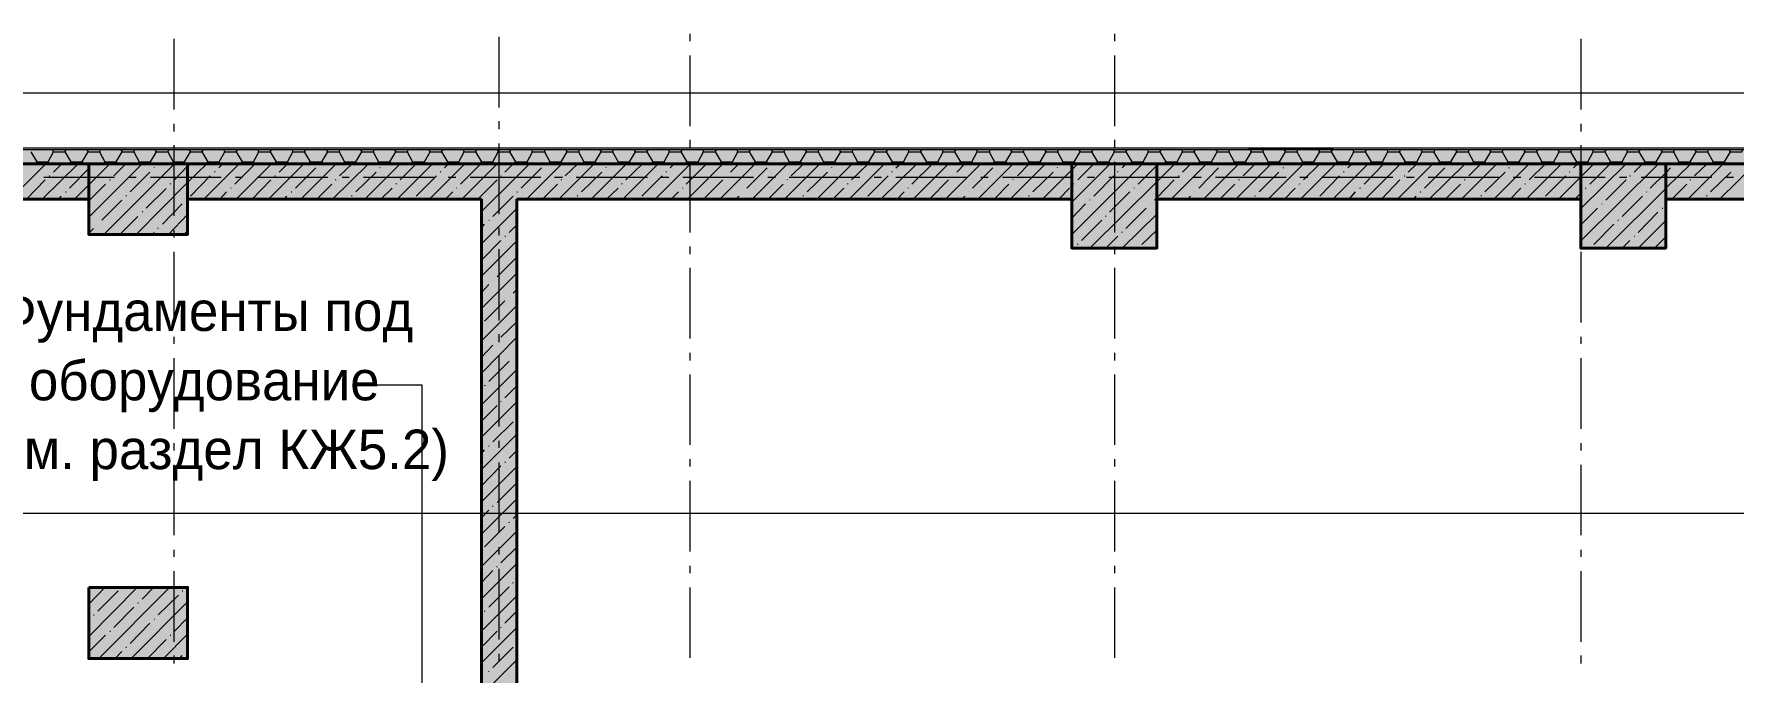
# Model space of a CAD drawing. Header units: millimetres. Extents: x -401725 to 250493, y 305116 to 802890.
# Drawn here: x -375120.402 to -375115.67, y 508986.443 to 508988.22 of the extents above; entities that cross this region are included whole.
import ezdxf

# ---------------------------------------------------------------- set-up
doc = ezdxf.new("R2010")
doc.units = ezdxf.units.MM
doc.layers.add('PDF _Геометрия', color=7, linetype='Continuous', true_color=0x1d1d1d)
doc.layers.add('PDF _Сплошная заливка', color=7, linetype='Continuous', true_color=0xffffff)
doc.layers.add('PDF _Текст', color=7, linetype='Continuous')

msp = doc.modelspace()

# ---------------------------------------------------------------- hatches: boundary and pattern name
at = {"layer": 'PDF _Сплошная заливка', "transparency": 33554559}
h = msp.add_hatch(color=256, dxfattribs=at)
h.paths.add_polyline_path([(-375123.1053, 508987.8606), (-375123.1053, 508987.8988), (-375133.6947, 508987.8988), (-375133.6947, 508987.8606)])
h.paths.add_polyline_path([(-375092.8682, 508987.8606), (-375092.8682, 508987.8988), (-375102.5145, 508987.8988), (-375102.5145, 508987.8606)])
h.paths.add_polyline_path([(-375102.9861, 508987.8606), (-375102.9861, 508987.8988), (-375109.5058, 508987.8988), (-375109.5058, 508987.8606)])
h.paths.add_polyline_path([(-375109.7425, 508987.8606), (-375109.7425, 508987.8988), (-375122.4753, 508987.8988), (-375122.4753, 508987.8606)])

# ---------------------------------------------------------------- linework, layer by layer
at = {"layer": 'PDF _Геометрия', "color": 7, "lineweight": 9}
for points in [[(-375118.5764, 508988.2205), (-375118.5764, 508988.2005)], [(-375117.3947, 508988.2205), (-375117.3947, 508988.2005)], [(-375120.0131, 508988.2071), (-375120.0131, 508988.0105)], [(-375119.1081, 508988.2121), (-375119.1081, 508988.0155)], [(-375116.0964, 508988.2071), (-375116.0964, 508988.0105)], [(-375118.5764, 508988.1605), (-375118.5764, 508987.9638)], [(-375117.3947, 508988.1605), (-375117.3947, 508987.9638)], [(-375112.9847, 508987.9021), (-375112.9847, 508988.0554), (-375133.8905, 508988.0554), (-375133.8905, 508975.6543)], [(-375119.1081, 508987.9771), (-375119.1081, 508987.9555)], [(-375120.0131, 508987.9705), (-375120.0131, 508987.9488)], [(-375116.0964, 508987.9705), (-375116.0964, 508987.9488)], [(-375122.4747, 508987.8988), (-375109.7419, 508987.8988)], [(-375109.7414, 508987.9021), (-375122.4742, 508987.9021), (-375122.4742, 508987.8988), (-375122.4742, 508987.8605), (-375122.4742, 508987.8588)], [(-375120.0131, 508987.9105), (-375120.0131, 508987.7138)], [(-375119.1081, 508987.9155), (-375119.1081, 508987.7188)], [(-375118.5764, 508987.9255), (-375118.5764, 508987.9038)], [(-375117.3947, 508987.9255), (-375117.3947, 508987.9038)], [(-375117.0214, 508987.9021), (-375116.7847, 508987.9021)], [(-375116.0964, 508987.9105), (-375116.0964, 508987.7138)], [(-375122.4747, 508987.8605), (-375109.7419, 508987.8605)], [(-375121.4497, 508987.8588), (-375117.2766, 508987.8588)], [(-375118.5764, 508987.8638), (-375118.5764, 508987.6671)], [(-375117.3947, 508987.8638), (-375117.3947, 508987.6671)], [(-375116.0964, 508987.8588), (-375110.19, 508987.8588)], [(-375120.1781, 508987.8205), (-375120.3747, 508987.8205)], [(-375120.1181, 508987.8205), (-375120.1381, 508987.8205)], [(-375119.8814, 508987.8205), (-375120.0781, 508987.8205)], [(-375119.8214, 508987.8205), (-375119.8414, 508987.8205)], [(-375119.5847, 508987.8205), (-375119.7814, 508987.8205)], [(-375119.5247, 508987.8205), (-375119.5447, 508987.8205)], [(-375119.2881, 508987.8205), (-375119.4847, 508987.8205)], [(-375119.2281, 508987.8205), (-375119.2497, 508987.8205)], [(-375118.9914, 508987.8205), (-375119.1881, 508987.8205)], [(-375118.9314, 508987.8205), (-375118.9531, 508987.8205)], [(-375118.6947, 508987.8205), (-375118.8931, 508987.8205)], [(-375118.6347, 508987.8205), (-375118.6564, 508987.8205)], [(-375118.3997, 508987.8205), (-375118.5964, 508987.8205)], [(-375118.3381, 508987.8205), (-375118.3597, 508987.8205)], [(-375118.1031, 508987.8205), (-375118.2997, 508987.8205)], [(-375118.0431, 508987.8205), (-375118.0631, 508987.8205)], [(-375117.8064, 508987.8205), (-375118.0031, 508987.8205)], [(-375117.7464, 508987.8205), (-375117.7664, 508987.8205)], [(-375117.5097, 508987.8205), (-375117.7064, 508987.8205)], [(-375117.4497, 508987.8205), (-375117.4697, 508987.8205)], [(-375117.2131, 508987.8205), (-375117.4097, 508987.8205)], [(-375117.1531, 508987.8205), (-375117.1747, 508987.8205)], [(-375116.9164, 508987.8205), (-375117.1131, 508987.8205)], [(-375116.8564, 508987.8205), (-375116.8781, 508987.8205)], [(-375116.6197, 508987.8205), (-375116.8181, 508987.8205)], [(-375116.5597, 508987.8205), (-375116.5814, 508987.8205)], [(-375116.3247, 508987.8205), (-375116.5214, 508987.8205)], [(-375116.2631, 508987.8205), (-375116.2847, 508987.8205)], [(-375116.0281, 508987.8205), (-375116.2247, 508987.8205)], [(-375115.9681, 508987.8205), (-375115.9881, 508987.8205)], [(-375115.7314, 508987.8205), (-375115.9281, 508987.8205)], [(-375115.6714, 508987.8205), (-375115.6914, 508987.8205)], [(-375121.2147, 508987.2688), (-375120.8197, 508987.2688), (-375120.8197, 508987.7605), (-375120.2498, 508987.7605)], [(-375119.9747, 508987.7605), (-375119.1564, 508987.7605)], [(-375119.1564, 508984.8271), (-375119.1564, 508984.9254), (-375119.5114, 508984.9254), (-375119.5114, 508985.7921), (-375119.1564, 508985.7921), (-375119.1564, 508987.7603)], [(-375116.7847, 508987.7605), (-375117.0214, 508987.7605)], [(-375119.9747, 508987.6621), (-375120.2497, 508987.6621)], [(-375120.0131, 508987.6738), (-375120.0131, 508987.6538)], [(-375119.1081, 508987.6805), (-375119.1081, 508987.6588)], [(-375116.0964, 508987.6738), (-375116.0964, 508987.6538)], [(-375120.0131, 508987.6138), (-375120.0131, 508987.4171)], [(-375119.1081, 508987.6205), (-375119.1081, 508987.4221)], [(-375118.5764, 508987.6288), (-375118.5764, 508987.6071)], [(-375117.3947, 508987.6288), (-375117.3947, 508987.6071)], [(-375116.0964, 508987.6138), (-375116.0964, 508987.4171)], [(-375118.5764, 508987.5688), (-375118.5764, 508987.3721)], [(-375117.3947, 508987.5688), (-375117.3947, 508987.3721)], [(-375120.0131, 508987.3771), (-375120.0131, 508987.3571)], [(-375119.1081, 508987.3838), (-375119.1081, 508987.3621)], [(-375116.0964, 508987.3771), (-375116.0964, 508987.3571)], [(-375120.0131, 508987.3171), (-375120.0131, 508987.1205)], [(-375119.1081, 508987.3238), (-375119.1081, 508987.1271)], [(-375118.5764, 508987.3321), (-375118.5764, 508987.3105)], [(-375117.3947, 508987.3321), (-375117.3947, 508987.3105)], [(-375116.0964, 508987.3171), (-375116.0964, 508987.1205)], [(-375118.5764, 508987.2721), (-375118.5764, 508987.0755)], [(-375117.3947, 508987.2721), (-375117.3947, 508987.0755)], [(-375119.3214, 508987.2421), (-375119.4581, 508987.2421)], [(-375119.3214, 508985.6555), (-375119.3214, 508987.2421)], [(-375120.0131, 508987.0805), (-375120.0131, 508987.0605)], [(-375119.1081, 508987.0871), (-375119.1081, 508987.0671)], [(-375116.0964, 508987.0805), (-375116.0964, 508987.0605)], [(-375118.5764, 508987.0355), (-375118.5764, 508987.0155)], [(-375117.3947, 508987.0355), (-375117.3947, 508987.0155)], [(-375120.0131, 508987.0205), (-375120.0131, 508986.8238)], [(-375119.1081, 508987.0271), (-375119.1081, 508986.8305)], [(-375116.0964, 508987.0205), (-375116.0964, 508986.8238)], [(-375118.5764, 508986.9755), (-375118.5764, 508986.7788)], [(-375117.3947, 508986.9755), (-375117.3947, 508986.7788)], [(-375120.0131, 508986.7838), (-375120.0131, 508986.7638)], [(-375119.1081, 508986.7905), (-375119.1081, 508986.7705)], [(-375116.0964, 508986.7838), (-375116.0964, 508986.7638)], [(-375120.0131, 508986.7238), (-375120.0131, 508986.5271)], [(-375119.1081, 508986.7305), (-375119.1081, 508986.5338)], [(-375118.5764, 508986.7388), (-375118.5764, 508986.7188)], [(-375117.3947, 508986.7388), (-375117.3947, 508986.7188)], [(-375116.0964, 508986.7238), (-375116.0964, 508986.5271)], [(-375118.5764, 508986.6788), (-375118.5764, 508986.4821)], [(-375117.3947, 508986.6788), (-375117.3947, 508986.4821)], [(-375120.0131, 508986.4888), (-375120.0131, 508986.4671)], [(-375119.1081, 508986.4938), (-375119.1081, 508986.4738)], [(-375116.0964, 508986.4888), (-375116.0964, 508986.4671)]]:
    msp.add_lwpolyline(points, dxfattribs=at)
at = {"layer": 'PDF _Геометрия', "lineweight": 9}
for points in [[(-375120.4114, 508987.8921), (-375120.3947, 508987.8638), (-375120.3631, 508987.8638)], [(-375120.3614, 508987.8605), (-375120.3631, 508987.8638), (-375120.3481, 508987.8921)], [(-375120.3514, 508987.8988), (-375120.3481, 508987.8921), (-375120.3164, 508987.8921)], [(-375120.3164, 508987.8921), (-375120.3114, 508987.8988)], [(-375120.3164, 508987.8921), (-375120.2997, 508987.8638), (-375120.2681, 508987.8638), (-375120.2647, 508987.8605)], [(-375120.2681, 508987.8638), (-375120.2514, 508987.8921)], [(-375120.2564, 508987.8988), (-375120.2514, 508987.8921), (-375120.2197, 508987.8921), (-375120.2164, 508987.8988)], [(-375120.2197, 508987.8921), (-375120.2047, 508987.8638), (-375120.1731, 508987.8638)], [(-375120.1697, 508987.8605), (-375120.1731, 508987.8638), (-375120.1564, 508987.8921)], [(-375120.1614, 508987.8988), (-375120.1564, 508987.8921), (-375120.1247, 508987.8921)], [(-375120.1247, 508987.8921), (-375120.1214, 508987.8988)], [(-375120.1247, 508987.8921), (-375120.1097, 508987.8638), (-375120.0781, 508987.8638)], [(-375120.0747, 508987.8605), (-375120.0781, 508987.8638), (-375120.0614, 508987.8921)], [(-375120.0664, 508987.8988), (-375120.0614, 508987.8921), (-375120.0297, 508987.8921)], [(-375120.0297, 508987.8921), (-375120.0264, 508987.8988)], [(-375120.0297, 508987.8921), (-375120.0147, 508987.8638), (-375119.9831, 508987.8638)], [(-375119.9797, 508987.8605), (-375119.9831, 508987.8638), (-375119.9664, 508987.8921)], [(-375119.9714, 508987.8988), (-375119.9664, 508987.8921), (-375119.9347, 508987.8921), (-375119.9297, 508987.8988)], [(-375119.9347, 508987.8921), (-375119.9181, 508987.8638), (-375119.8864, 508987.8638), (-375119.8714, 508987.8921)], [(-375119.8747, 508987.8988), (-375119.8714, 508987.8921), (-375119.8397, 508987.8921)], [(-375119.8397, 508987.8921), (-375119.8347, 508987.8988)], [(-375119.8397, 508987.8921), (-375119.8231, 508987.8638), (-375119.7914, 508987.8638)], [(-375119.7897, 508987.8605), (-375119.7914, 508987.8638), (-375119.7764, 508987.8921)], [(-375119.7797, 508987.8988), (-375119.7764, 508987.8921), (-375119.7447, 508987.8921)], [(-375119.7447, 508987.8921), (-375119.7397, 508987.8988)], [(-375119.7447, 508987.8921), (-375119.7281, 508987.8638), (-375119.6964, 508987.8638)], [(-375119.6947, 508987.8605), (-375119.6964, 508987.8638), (-375119.6814, 508987.8921)], [(-375119.6847, 508987.8988), (-375119.6814, 508987.8921), (-375119.6497, 508987.8921)], [(-375119.6497, 508987.8921), (-375119.6447, 508987.8988)], [(-375119.6497, 508987.8921), (-375119.6331, 508987.8638), (-375119.6014, 508987.8638), (-375119.5981, 508987.8605)], [(-375119.6014, 508987.8638), (-375119.5847, 508987.8921)], [(-375119.5897, 508987.8988), (-375119.5847, 508987.8921), (-375119.5531, 508987.8921), (-375119.5497, 508987.8988)], [(-375119.5531, 508987.8921), (-375119.5381, 508987.8638), (-375119.5064, 508987.8638)], [(-375119.5031, 508987.8605), (-375119.5064, 508987.8638), (-375119.4897, 508987.8921)], [(-375119.4947, 508987.8988), (-375119.4897, 508987.8921), (-375119.4581, 508987.8921)], [(-375119.4581, 508987.8921), (-375119.4547, 508987.8988)], [(-375119.4581, 508987.8921), (-375119.4431, 508987.8638), (-375119.4114, 508987.8638)], [(-375119.4081, 508987.8605), (-375119.4114, 508987.8638), (-375119.3947, 508987.8921)], [(-375119.3997, 508987.8988), (-375119.3947, 508987.8921), (-375119.3631, 508987.8921)], [(-375119.3631, 508987.8921), (-375119.3597, 508987.8988)], [(-375119.3631, 508987.8921), (-375119.3481, 508987.8638), (-375119.3147, 508987.8638)], [(-375119.3131, 508987.8605), (-375119.3147, 508987.8638), (-375119.2997, 508987.8921)], [(-375119.3047, 508987.8988), (-375119.2997, 508987.8921), (-375119.2681, 508987.8921), (-375119.2631, 508987.8988)], [(-375119.2681, 508987.8921), (-375119.2514, 508987.8638), (-375119.2197, 508987.8638), (-375119.2047, 508987.8921)], [(-375119.2081, 508987.8988), (-375119.2047, 508987.8921), (-375119.1731, 508987.8921)], [(-375119.1731, 508987.8921), (-375119.1681, 508987.8988)], [(-375119.1731, 508987.8921), (-375119.1564, 508987.8638), (-375119.1247, 508987.8638)], [(-375119.1231, 508987.8605), (-375119.1247, 508987.8638), (-375119.1097, 508987.8921)], [(-375119.1131, 508987.8988), (-375119.1097, 508987.8921), (-375119.0781, 508987.8921)], [(-375119.0781, 508987.8921), (-375119.0731, 508987.8988)], [(-375119.0781, 508987.8921), (-375119.0614, 508987.8638), (-375119.0297, 508987.8638)], [(-375119.0264, 508987.8605), (-375119.0297, 508987.8638), (-375119.0147, 508987.8921)], [(-375119.0181, 508987.8988), (-375119.0147, 508987.8921), (-375118.9814, 508987.8921)], [(-375118.9814, 508987.8921), (-375118.9781, 508987.8988)], [(-375118.9814, 508987.8921), (-375118.9664, 508987.8638), (-375118.9347, 508987.8638), (-375118.9314, 508987.8605)], [(-375118.9347, 508987.8638), (-375118.9181, 508987.8921)], [(-375118.9231, 508987.8988), (-375118.9181, 508987.8921), (-375118.8864, 508987.8921), (-375118.8831, 508987.8988)], [(-375118.8864, 508987.8921), (-375118.8714, 508987.8638), (-375118.8397, 508987.8638)], [(-375118.8364, 508987.8605), (-375118.8397, 508987.8638), (-375118.8231, 508987.8921)], [(-375118.8281, 508987.8988), (-375118.8231, 508987.8921), (-375118.7914, 508987.8921)], [(-375118.7914, 508987.8921), (-375118.7881, 508987.8988)], [(-375118.7914, 508987.8921), (-375118.7764, 508987.8638), (-375118.7447, 508987.8638)], [(-375118.7414, 508987.8605), (-375118.7447, 508987.8638), (-375118.7281, 508987.8921)], [(-375118.7331, 508987.8988), (-375118.7281, 508987.8921), (-375118.6964, 508987.8921)], [(-375118.6964, 508987.8921), (-375118.6914, 508987.8988)], [(-375118.6964, 508987.8921), (-375118.6797, 508987.8638), (-375118.6481, 508987.8638), (-375118.6464, 508987.8605)], [(-375118.6481, 508987.8638), (-375118.6331, 508987.8921)], [(-375118.6364, 508987.8988), (-375118.6331, 508987.8921), (-375118.6014, 508987.8921), (-375118.5964, 508987.8988)], [(-375118.6014, 508987.8921), (-375118.5847, 508987.8638), (-375118.5531, 508987.8638), (-375118.5381, 508987.8921)], [(-375118.5414, 508987.8988), (-375118.5381, 508987.8921), (-375118.5064, 508987.8921)], [(-375118.5064, 508987.8921), (-375118.5014, 508987.8988)], [(-375118.5064, 508987.8921), (-375118.4897, 508987.8638), (-375118.4581, 508987.8638)], [(-375118.4564, 508987.8605), (-375118.4581, 508987.8638), (-375118.4431, 508987.8921)], [(-375118.4464, 508987.8988), (-375118.4431, 508987.8921), (-375118.4114, 508987.8921)], [(-375118.4114, 508987.8921), (-375118.4064, 508987.8988)], [(-375118.4114, 508987.8921), (-375118.3947, 508987.8638), (-375118.3631, 508987.8638)], [(-375118.3597, 508987.8605), (-375118.3631, 508987.8638), (-375118.3464, 508987.8921)], [(-375118.3514, 508987.8988), (-375118.3464, 508987.8921), (-375118.3147, 508987.8921), (-375118.3114, 508987.8988)], [(-375118.3147, 508987.8921), (-375118.2997, 508987.8638), (-375118.2681, 508987.8638), (-375118.2647, 508987.8605)], [(-375118.2681, 508987.8638), (-375118.2514, 508987.8921)], [(-375118.2564, 508987.8988), (-375118.2514, 508987.8921), (-375118.2197, 508987.8921), (-375118.2164, 508987.8988)], [(-375118.2197, 508987.8921), (-375118.2047, 508987.8638), (-375118.1731, 508987.8638)], [(-375118.1697, 508987.8605), (-375118.1731, 508987.8638), (-375118.1564, 508987.8921)], [(-375118.1614, 508987.8988), (-375118.1564, 508987.8921), (-375118.1247, 508987.8921)], [(-375118.1247, 508987.8921), (-375118.1214, 508987.8988)], [(-375118.1247, 508987.8921), (-375118.1097, 508987.8638), (-375118.0781, 508987.8638)], [(-375118.0747, 508987.8605), (-375118.0781, 508987.8638), (-375118.0614, 508987.8921)], [(-375118.0664, 508987.8988), (-375118.0614, 508987.8921), (-375118.0297, 508987.8921)], [(-375118.0297, 508987.8921), (-375118.0247, 508987.8988)], [(-375118.0297, 508987.8921), (-375118.0131, 508987.8638), (-375117.9814, 508987.8638), (-375117.9797, 508987.8605)], [(-375117.9814, 508987.8638), (-375117.9664, 508987.8921)], [(-375117.9697, 508987.8988), (-375117.9664, 508987.8921), (-375117.9347, 508987.8921), (-375117.9297, 508987.8988)], [(-375117.9347, 508987.8921), (-375117.9181, 508987.8638), (-375117.8864, 508987.8638), (-375117.8714, 508987.8921)], [(-375117.8747, 508987.8988), (-375117.8714, 508987.8921), (-375117.8397, 508987.8921)], [(-375117.8397, 508987.8921), (-375117.8347, 508987.8988)], [(-375117.8397, 508987.8921), (-375117.8231, 508987.8638), (-375117.7914, 508987.8638)], [(-375117.7897, 508987.8605), (-375117.7914, 508987.8638), (-375117.7764, 508987.8921)], [(-375117.7797, 508987.8988), (-375117.7764, 508987.8921), (-375117.7431, 508987.8921)], [(-375117.7431, 508987.8921), (-375117.7397, 508987.8988)], [(-375117.7431, 508987.8921), (-375117.7281, 508987.8638), (-375117.6964, 508987.8638)], [(-375117.6931, 508987.8605), (-375117.6964, 508987.8638), (-375117.6797, 508987.8921)], [(-375117.6847, 508987.8988), (-375117.6797, 508987.8921), (-375117.6481, 508987.8921), (-375117.6447, 508987.8988)], [(-375117.6481, 508987.8921), (-375117.6331, 508987.8638), (-375117.6014, 508987.8638), (-375117.5981, 508987.8605)], [(-375117.6014, 508987.8638), (-375117.5847, 508987.8921)], [(-375117.5897, 508987.8988), (-375117.5847, 508987.8921), (-375117.5531, 508987.8921), (-375117.5497, 508987.8988)], [(-375117.5531, 508987.8921), (-375117.5381, 508987.8638), (-375117.5064, 508987.8638)], [(-375117.5031, 508987.8605), (-375117.5064, 508987.8638), (-375117.4897, 508987.8921)], [(-375117.4947, 508987.8988), (-375117.4897, 508987.8921), (-375117.4581, 508987.8921)], [(-375117.4581, 508987.8921), (-375117.4531, 508987.8988)], [(-375117.4581, 508987.8921), (-375117.4414, 508987.8638), (-375117.4097, 508987.8638)], [(-375117.4081, 508987.8605), (-375117.4097, 508987.8638), (-375117.3947, 508987.8921)], [(-375117.3981, 508987.8988), (-375117.3947, 508987.8921), (-375117.3631, 508987.8921)], [(-375117.3631, 508987.8921), (-375117.3581, 508987.8988)], [(-375117.3631, 508987.8921), (-375117.3464, 508987.8638), (-375117.3147, 508987.8638), (-375117.3131, 508987.8605)], [(-375117.3147, 508987.8638), (-375117.2997, 508987.8921)], [(-375117.3031, 508987.8988), (-375117.2997, 508987.8921), (-375117.2681, 508987.8921), (-375117.2631, 508987.8988)], [(-375117.2681, 508987.8921), (-375117.2514, 508987.8638), (-375117.2197, 508987.8638), (-375117.2047, 508987.8921)], [(-375117.2081, 508987.8988), (-375117.2047, 508987.8921), (-375117.1731, 508987.8921)], [(-375117.1731, 508987.8921), (-375117.1681, 508987.8988)], [(-375117.1731, 508987.8921), (-375117.1564, 508987.8638), (-375117.1247, 508987.8638)], [(-375117.1214, 508987.8605), (-375117.1247, 508987.8638), (-375117.1081, 508987.8921)], [(-375117.1131, 508987.8988), (-375117.1081, 508987.8921), (-375117.0764, 508987.8921)], [(-375117.0764, 508987.8921), (-375117.0731, 508987.8988)], [(-375117.0764, 508987.8921), (-375117.0614, 508987.8638), (-375117.0297, 508987.8638)], [(-375117.0264, 508987.8605), (-375117.0297, 508987.8638), (-375117.0131, 508987.8921)], [(-375117.0181, 508987.8988), (-375117.0131, 508987.8921), (-375116.9814, 508987.8921), (-375116.9781, 508987.8988)], [(-375116.9814, 508987.8921), (-375116.9664, 508987.8638), (-375116.9347, 508987.8638), (-375116.9314, 508987.8605)], [(-375116.9347, 508987.8638), (-375116.9181, 508987.8921)], [(-375116.9231, 508987.8988), (-375116.9181, 508987.8921), (-375116.8864, 508987.8921), (-375116.8831, 508987.8988)], [(-375116.8864, 508987.8921), (-375116.8714, 508987.8638), (-375116.8397, 508987.8638)], [(-375116.8364, 508987.8605), (-375116.8397, 508987.8638), (-375116.8231, 508987.8921)], [(-375116.8281, 508987.8988), (-375116.8231, 508987.8921), (-375116.7914, 508987.8921)], [(-375116.7914, 508987.8921), (-375116.7864, 508987.8988)], [(-375116.7914, 508987.8921), (-375116.7747, 508987.8638), (-375116.7431, 508987.8638)], [(-375116.7414, 508987.8605), (-375116.7431, 508987.8638), (-375116.7281, 508987.8921)], [(-375116.7314, 508987.8988), (-375116.7281, 508987.8921), (-375116.6964, 508987.8921)], [(-375116.6964, 508987.8921), (-375116.6914, 508987.8988)], [(-375116.6964, 508987.8921), (-375116.6797, 508987.8638), (-375116.6481, 508987.8638), (-375116.6464, 508987.8605)], [(-375116.6481, 508987.8638), (-375116.6331, 508987.8921)], [(-375116.6364, 508987.8988), (-375116.6331, 508987.8921), (-375116.6014, 508987.8921), (-375116.5964, 508987.8988)], [(-375116.6014, 508987.8921), (-375116.5847, 508987.8638), (-375116.5531, 508987.8638), (-375116.5381, 508987.8921)], [(-375116.5414, 508987.8988), (-375116.5381, 508987.8921), (-375116.5047, 508987.8921)], [(-375116.5064, 508987.8921), (-375116.4897, 508987.8638), (-375116.4581, 508987.8638)], [(-375116.5047, 508987.8921), (-375116.5014, 508987.8988)], [(-375116.4547, 508987.8605), (-375116.4581, 508987.8638), (-375116.4414, 508987.8921)], [(-375116.4464, 508987.8988), (-375116.4414, 508987.8921), (-375116.4097, 508987.8921)], [(-375116.4097, 508987.8921), (-375116.4064, 508987.8988)], [(-375116.4097, 508987.8921), (-375116.3947, 508987.8638), (-375116.3631, 508987.8638)], [(-375116.3597, 508987.8605), (-375116.3631, 508987.8638), (-375116.3464, 508987.8921)], [(-375116.3514, 508987.8988), (-375116.3464, 508987.8921), (-375116.3147, 508987.8921), (-375116.3114, 508987.8988)], [(-375116.3147, 508987.8921), (-375116.2997, 508987.8638), (-375116.2681, 508987.8638), (-375116.2647, 508987.8605)], [(-375116.2681, 508987.8638), (-375116.2514, 508987.8921)], [(-375116.2564, 508987.8988), (-375116.2514, 508987.8921), (-375116.2197, 508987.8921), (-375116.2147, 508987.8988)], [(-375116.2197, 508987.8921), (-375116.2047, 508987.8638), (-375116.1714, 508987.8638)], [(-375116.1697, 508987.8605), (-375116.1714, 508987.8638), (-375116.1564, 508987.8921)], [(-375116.1614, 508987.8988), (-375116.1564, 508987.8921), (-375116.1247, 508987.8921)], [(-375116.1247, 508987.8921), (-375116.1197, 508987.8988)], [(-375116.1247, 508987.8921), (-375116.1081, 508987.8638), (-375116.0764, 508987.8638)], [(-375116.0747, 508987.8605), (-375116.0764, 508987.8638), (-375116.0614, 508987.8921)], [(-375116.0647, 508987.8988), (-375116.0614, 508987.8921), (-375116.0297, 508987.8921)], [(-375116.0297, 508987.8921), (-375116.0247, 508987.8988)], [(-375116.0297, 508987.8921), (-375116.0131, 508987.8638), (-375115.9814, 508987.8638), (-375115.9797, 508987.8605)], [(-375115.9814, 508987.8638), (-375115.9664, 508987.8921)], [(-375115.9697, 508987.8988), (-375115.9664, 508987.8921), (-375115.9347, 508987.8921), (-375115.9297, 508987.8988)], [(-375115.9347, 508987.8921), (-375115.9181, 508987.8638), (-375115.8864, 508987.8638), (-375115.8697, 508987.8921)], [(-375115.8747, 508987.8988), (-375115.8697, 508987.8921), (-375115.8381, 508987.8921)], [(-375115.8381, 508987.8921), (-375115.8347, 508987.8988)], [(-375115.8381, 508987.8921), (-375115.8231, 508987.8638), (-375115.7914, 508987.8638)], [(-375115.7881, 508987.8605), (-375115.7914, 508987.8638), (-375115.7747, 508987.8921)], [(-375115.7797, 508987.8988), (-375115.7747, 508987.8921), (-375115.7431, 508987.8921)], [(-375115.7431, 508987.8921), (-375115.7397, 508987.8988)], [(-375115.7431, 508987.8921), (-375115.7281, 508987.8638), (-375115.6964, 508987.8638)], [(-375115.6931, 508987.8605), (-375115.6964, 508987.8638), (-375115.6797, 508987.8921)], [(-375115.6847, 508987.8988), (-375115.6797, 508987.8921), (-375115.6481, 508987.8921), (-375115.6447, 508987.8988)], [(-375120.4681, 508987.7605), (-375120.3697, 508987.8588)], [(-375120.3981, 508987.8605), (-375120.3947, 508987.8638)], [(-375120.3797, 508987.7605), (-375120.2797, 508987.8588)], [(-375120.3481, 508987.8355), (-375120.3247, 508987.8588)], [(-375120.3031, 508987.8605), (-375120.2997, 508987.8638)], [(-375120.3031, 508987.7905), (-375120.2497, 508987.8454)], [(-375120.2497, 508987.8005), (-375120.1914, 508987.8588)], [(-375120.2497, 508987.7105), (-375120.1014, 508987.8588)], [(-375120.2497, 508987.8455), (-375120.2481, 508987.8471)], [(-375120.2364, 508987.8588), (-375120.2364, 508987.8588)], [(-375120.2081, 508987.6621), (-375120.0114, 508987.8588)], [(-375120.2064, 508987.8605), (-375120.2047, 508987.8638)], [(-375120.1797, 508987.8255), (-375120.1464, 508987.8588)], [(-375120.1347, 508987.7805), (-375120.0797, 508987.8354)], [(-375120.1114, 508987.8605), (-375120.1097, 508987.8638)], [(-375120.0681, 508987.8471), (-375120.0664, 508987.8488)], [(-375120.0564, 508987.8588), (-375120.0564, 508987.8588)], [(-375120.0164, 508987.8605), (-375120.0147, 508987.8638)], [(-375120.0114, 508987.8138), (-375119.9747, 508987.8521)], [(-375119.9747, 508987.8071), (-375119.9214, 508987.8588)], [(-375119.9747, 508987.8521), (-375119.9664, 508987.8588)], [(-375119.9297, 508987.7605), (-375119.8314, 508987.8588)], [(-375119.9214, 508987.8605), (-375119.9181, 508987.8638)], [(-375119.8997, 508987.8355), (-375119.8981, 508987.8371)], [(-375119.8881, 508987.8471), (-375119.8764, 508987.8588)], [(-375119.8847, 508987.8605), (-375119.8864, 508987.8638)], [(-375119.8431, 508987.8021), (-375119.7864, 508987.8588)], [(-375119.8397, 508987.7605), (-375119.7414, 508987.8588)], [(-375119.8264, 508987.8605), (-375119.8231, 508987.8638)], [(-375119.7497, 508987.7605), (-375119.6514, 508987.8588)], [(-375119.7314, 508987.8605), (-375119.7281, 508987.8638)], [(-375119.7197, 508987.8355), (-375119.6964, 508987.8588)], [(-375119.6747, 508987.7905), (-375119.6181, 508987.8471)], [(-375119.6597, 508987.7605), (-375119.5614, 508987.8588)], [(-375119.6364, 508987.8605), (-375119.6331, 508987.8638)], [(-375119.6081, 508987.8588), (-375119.6064, 508987.8588)], [(-375119.5714, 508987.7605), (-375119.4714, 508987.8588)], [(-375119.5514, 508987.8255), (-375119.5164, 508987.8588)], [(-375119.5397, 508987.8605), (-375119.5381, 508987.8638)], [(-375119.5064, 508987.7805), (-375119.4497, 508987.8354)], [(-375119.4814, 508987.7605), (-375119.3831, 508987.8588)], [(-375119.4447, 508987.8605), (-375119.4431, 508987.8638)], [(-375119.4397, 508987.8471), (-375119.4381, 508987.8488)], [(-375119.4281, 508987.8588), (-375119.4281, 508987.8588)], [(-375119.3914, 508987.7605), (-375119.2931, 508987.8588)], [(-375119.3831, 508987.8138), (-375119.3381, 508987.8588)], [(-375119.3497, 508987.8605), (-375119.3481, 508987.8638)], [(-375119.3014, 508987.7605), (-375119.2031, 508987.8588)], [(-375119.2714, 508987.8355), (-375119.2697, 508987.8371)], [(-375119.2597, 508987.8471), (-375119.2481, 508987.8588)], [(-375119.2547, 508987.8605), (-375119.2514, 508987.8638)], [(-375119.2181, 508987.8605), (-375119.2197, 508987.8638)], [(-375119.2147, 508987.8021), (-375119.1581, 508987.8588)], [(-375119.1597, 508987.8605), (-375119.1564, 508987.8638)], [(-375119.1564, 508987.8155), (-375119.1131, 508987.8588)], [(-375119.0914, 508987.8355), (-375119.0681, 508987.8588)], [(-375119.0647, 508987.8605), (-375119.0614, 508987.8638)], [(-375119.0581, 508987.8238), (-375119.0231, 508987.8588)], [(-375119.0464, 508987.7905), (-375118.9897, 508987.8471)], [(-375119.0314, 508987.7605), (-375118.9331, 508987.8588)], [(-375118.9797, 508987.8588), (-375118.9781, 508987.8588)], [(-375118.9681, 508987.8605), (-375118.9664, 508987.8638)], [(-375118.9414, 508987.7605), (-375118.8431, 508987.8588)], [(-375118.9231, 508987.8255), (-375118.8881, 508987.8588)], [(-375118.8781, 508987.7805), (-375118.8214, 508987.8354)], [(-375118.8731, 508987.8605), (-375118.8714, 508987.8638)], [(-375118.8514, 508987.7605), (-375118.7531, 508987.8588)], [(-375118.8097, 508987.8471), (-375118.8097, 508987.8488)], [(-375118.7997, 508987.8588), (-375118.7981, 508987.8588)], [(-375118.7781, 508987.8605), (-375118.7764, 508987.8638)], [(-375118.7631, 508987.7605), (-375118.6647, 508987.8588)], [(-375118.7547, 508987.8138), (-375118.7081, 508987.8588)], [(-375118.6831, 508987.8605), (-375118.6797, 508987.8638)], [(-375118.6731, 508987.7605), (-375118.5747, 508987.8588)], [(-375118.6414, 508987.8355), (-375118.6414, 508987.8371)], [(-375118.6314, 508987.8471), (-375118.6197, 508987.8588)], [(-375118.5881, 508987.8605), (-375118.5847, 508987.8638)], [(-375118.5864, 508987.8021), (-375118.5297, 508987.8588)], [(-375118.5831, 508987.7605), (-375118.4847, 508987.8588)], [(-375118.5514, 508987.8605), (-375118.5531, 508987.8638)], [(-375118.4931, 508987.8605), (-375118.4897, 508987.8638)], [(-375118.4931, 508987.7605), (-375118.3947, 508987.8588)], [(-375118.4631, 508987.8355), (-375118.4397, 508987.8588)], [(-375118.4181, 508987.7905), (-375118.3614, 508987.8471)], [(-375118.4031, 508987.7605), (-375118.3047, 508987.8588)], [(-375118.3981, 508987.8605), (-375118.3947, 508987.8638)], [(-375118.3497, 508987.8588), (-375118.3497, 508987.8588)], [(-375118.3131, 508987.7605), (-375118.2147, 508987.8588)], [(-375118.3014, 508987.8605), (-375118.2997, 508987.8638)], [(-375118.2947, 508987.8255), (-375118.2597, 508987.8588)], [(-375118.2497, 508987.7805), (-375118.1931, 508987.8354)], [(-375118.2231, 508987.7605), (-375118.1247, 508987.8588)], [(-375118.2064, 508987.8605), (-375118.2047, 508987.8638)], [(-375118.1814, 508987.8471), (-375118.1814, 508987.8488)], [(-375118.1714, 508987.8588), (-375118.1697, 508987.8588)], [(-375118.1331, 508987.7605), (-375118.0347, 508987.8588)], [(-375118.1264, 508987.8138), (-375118.0797, 508987.8588)], [(-375118.1114, 508987.8605), (-375118.1097, 508987.8638)], [(-375118.0447, 508987.7605), (-375117.9447, 508987.8588)], [(-375118.0164, 508987.8605), (-375118.0131, 508987.8638)], [(-375118.0131, 508987.8355), (-375118.0131, 508987.8371)], [(-375118.0031, 508987.8471), (-375117.9897, 508987.8588)], [(-375117.9581, 508987.8021), (-375117.9014, 508987.8588)], [(-375117.9547, 508987.7605), (-375117.8564, 508987.8588)], [(-375117.9214, 508987.8605), (-375117.9181, 508987.8638)], [(-375117.8847, 508987.8605), (-375117.8864, 508987.8638)], [(-375117.8647, 508987.7605), (-375117.7664, 508987.8588)], [(-375117.8331, 508987.8355), (-375117.8114, 508987.8588)], [(-375117.8264, 508987.8605), (-375117.8231, 508987.8638)], [(-375117.7897, 508987.7905), (-375117.7331, 508987.8471)], [(-375117.7747, 508987.7605), (-375117.6764, 508987.8588)], [(-375117.7314, 508987.8605), (-375117.7281, 508987.8638)], [(-375117.7214, 508987.8588), (-375117.7214, 508987.8588)], [(-375117.6847, 508987.7605), (-375117.5864, 508987.8588)], [(-375117.6647, 508987.8255), (-375117.6314, 508987.8588)], [(-375117.6347, 508987.8605), (-375117.6331, 508987.8638)], [(-375117.6214, 508987.7805), (-375117.5647, 508987.8354)], [(-375117.5947, 508987.7605), (-375117.5131, 508987.8421)], [(-375117.5531, 508987.8471), (-375117.5531, 508987.8488)], [(-375117.5414, 508987.8588), (-375117.5414, 508987.8588)], [(-375117.5397, 508987.8605), (-375117.5381, 508987.8638)], [(-375117.5131, 508987.8421), (-375117.4964, 508987.8588)], [(-375117.5131, 508987.7521), (-375117.4064, 508987.8588)], [(-375117.5131, 508987.6621), (-375117.3164, 508987.8588)], [(-375117.4964, 508987.8138), (-375117.4514, 508987.8588)], [(-375117.4447, 508987.8605), (-375117.4414, 508987.8638)], [(-375117.3847, 508987.8355), (-375117.3847, 508987.8371)], [(-375117.3731, 508987.8471), (-375117.3614, 508987.8588)], [(-375117.3497, 508987.8605), (-375117.3464, 508987.8638)], [(-375117.3281, 508987.8021), (-375117.2764, 508987.8538)], [(-375117.2764, 508987.8088), (-375117.2264, 508987.8588)], [(-375117.2764, 508987.8538), (-375117.2731, 508987.8588)], [(-375117.2547, 508987.8605), (-375117.2514, 508987.8638)], [(-375117.2364, 508987.7605), (-375117.1381, 508987.8588)], [(-375117.2181, 508987.8605), (-375117.2197, 508987.8638)], [(-375117.2047, 508987.8355), (-375117.1814, 508987.8588)], [(-375117.1597, 508987.8605), (-375117.1564, 508987.8638)], [(-375117.1597, 508987.7905), (-375117.1047, 508987.8471)], [(-375117.1464, 508987.7605), (-375117.0481, 508987.8588)], [(-375117.0931, 508987.8588), (-375117.0931, 508987.8588)], [(-375117.0631, 508987.8605), (-375117.0614, 508987.8638)], [(-375117.0564, 508987.7605), (-375116.9581, 508987.8588)], [(-375117.0364, 508987.8255), (-375117.0031, 508987.8588)], [(-375116.9914, 508987.7805), (-375116.9364, 508987.8354)], [(-375116.9681, 508987.8605), (-375116.9664, 508987.8638)], [(-375116.9664, 508987.7605), (-375116.8681, 508987.8588)], [(-375116.9247, 508987.8471), (-375116.9231, 508987.8488)], [(-375116.9131, 508987.8588), (-375116.9131, 508987.8588)], [(-375116.8764, 508987.7605), (-375116.7781, 508987.8588)], [(-375116.8731, 508987.8605), (-375116.8714, 508987.8638)], [(-375116.8681, 508987.8138), (-375116.8231, 508987.8588)], [(-375116.7864, 508987.7605), (-375116.6881, 508987.8588)], [(-375116.7781, 508987.8605), (-375116.7747, 508987.8638)], [(-375116.7564, 508987.8355), (-375116.7547, 508987.8371)], [(-375116.7447, 508987.8471), (-375116.7331, 508987.8588)], [(-375116.6997, 508987.8021), (-375116.6447, 508987.8588)], [(-375116.6964, 508987.7605), (-375116.5981, 508987.8588)], [(-375116.6831, 508987.8605), (-375116.6797, 508987.8638)], [(-375116.6064, 508987.7605), (-375116.5081, 508987.8588)], [(-375116.5881, 508987.8605), (-375116.5847, 508987.8638)], [(-375116.5764, 508987.8355), (-375116.5531, 508987.8588)], [(-375116.5514, 508987.8605), (-375116.5531, 508987.8638)], [(-375116.5314, 508987.7905), (-375116.4747, 508987.8471)], [(-375116.5181, 508987.7605), (-375116.4181, 508987.8588)], [(-375116.4931, 508987.8605), (-375116.4897, 508987.8638)], [(-375116.4647, 508987.8588), (-375116.4631, 508987.8588)], [(-375116.4281, 508987.7605), (-375116.3297, 508987.8588)], [(-375116.4081, 508987.8255), (-375116.3747, 508987.8588)], [(-375116.3964, 508987.8605), (-375116.3947, 508987.8638)], [(-375116.3631, 508987.7805), (-375116.3064, 508987.8354)], [(-375116.3381, 508987.7605), (-375116.2397, 508987.8588)], [(-375116.3014, 508987.8605), (-375116.2997, 508987.8638)], [(-375116.2964, 508987.8471), (-375116.2947, 508987.8488)], [(-375116.2847, 508987.8588), (-375116.2847, 508987.8588)], [(-375116.2481, 508987.7605), (-375116.1497, 508987.8588)], [(-375116.2397, 508987.8138), (-375116.1947, 508987.8588)], [(-375116.2064, 508987.8605), (-375116.2047, 508987.8638)], [(-375116.1281, 508987.8355), (-375116.1264, 508987.8371)], [(-375116.1164, 508987.8471), (-375116.1047, 508987.8588)], [(-375116.1114, 508987.8605), (-375116.1081, 508987.8638)], [(-375116.0964, 508987.8221), (-375116.0597, 508987.8588)], [(-375116.0964, 508987.7338), (-375115.9697, 508987.8588)], [(-375116.0964, 508987.6438), (-375115.8797, 508987.8588)], [(-375116.0714, 508987.8021), (-375116.0147, 508987.8588)], [(-375116.0164, 508987.8605), (-375116.0131, 508987.8638)], [(-375115.9481, 508987.8355), (-375115.9247, 508987.8588)], [(-375115.9214, 508987.8605), (-375115.9181, 508987.8638)], [(-375115.8831, 508987.8605), (-375115.8864, 508987.8638)], [(-375115.8597, 508987.7905), (-375115.7897, 508987.8588)], [(-375115.8597, 508987.8338), (-375115.8464, 508987.8471)], [(-375115.8364, 508987.8588), (-375115.8347, 508987.8588)], [(-375115.8247, 508987.8605), (-375115.8231, 508987.8638)], [(-375115.7981, 508987.7605), (-375115.6997, 508987.8588)], [(-375115.7797, 508987.8255), (-375115.7447, 508987.8588)], [(-375115.7347, 508987.7805), (-375115.6781, 508987.8354)], [(-375115.7297, 508987.8605), (-375115.7281, 508987.8638)], [(-375115.7097, 508987.7605), (-375115.6097, 508987.8588)], [(-375120.4231, 508987.7605), (-375120.3714, 508987.8138)], [(-375120.3597, 508987.8255), (-375120.3581, 508987.8255)], [(-375120.2897, 508987.7605), (-375120.2497, 508987.8004)], [(-375120.2497, 508987.7555), (-375120.2031, 508987.8021)], [(-375120.1914, 508987.8138), (-375120.1897, 508987.8155)], [(-375120.1181, 508987.6621), (-375119.9747, 508987.8071)], [(-375120.0897, 508987.7355), (-375120.0347, 508987.7904)], [(-375120.0231, 508987.8021), (-375120.0214, 508987.8038)], [(-375119.9664, 508987.7688), (-375119.9114, 508987.8254)], [(-375119.8547, 508987.7905), (-375119.8531, 508987.7921)], [(-375119.7947, 508987.7605), (-375119.7431, 508987.8138)], [(-375119.7314, 508987.8255), (-375119.7297, 508987.8255)], [(-375119.6147, 508987.7605), (-375119.5731, 508987.8021)], [(-375119.5631, 508987.8138), (-375119.5614, 508987.8155)], [(-375119.4364, 508987.7605), (-375119.4047, 508987.7905)], [(-375119.3947, 508987.8021), (-375119.3931, 508987.8038)], [(-375119.3381, 508987.7688), (-375119.2814, 508987.8254)], [(-375119.2264, 508987.7905), (-375119.2247, 508987.7921)], [(-375119.2114, 508987.7605), (-375119.1564, 508987.8154)], [(-375119.1564, 508987.7255), (-375119.0581, 508987.8238)], [(-375119.1564, 508987.7705), (-375119.1131, 508987.8138)], [(-375119.1031, 508987.8255), (-375119.1014, 508987.8255)], [(-375118.9864, 508987.7605), (-375118.9447, 508987.8021)], [(-375118.9347, 508987.8138), (-375118.9331, 508987.8155)], [(-375118.8081, 508987.7605), (-375118.7764, 508987.7905)], [(-375118.7664, 508987.8021), (-375118.7647, 508987.8038)], [(-375118.7097, 508987.7688), (-375118.6531, 508987.8254)], [(-375118.5964, 508987.7905), (-375118.5964, 508987.7921)], [(-375118.5381, 508987.7605), (-375118.4847, 508987.8138)], [(-375118.4731, 508987.8255), (-375118.4731, 508987.8255)], [(-375118.3581, 508987.7605), (-375118.3164, 508987.8021)], [(-375118.3047, 508987.8138), (-375118.3047, 508987.8155)], [(-375118.1781, 508987.7605), (-375118.1481, 508987.7905)], [(-375118.1364, 508987.8021), (-375118.1364, 508987.8038)], [(-375118.0814, 508987.7688), (-375118.0247, 508987.8254)], [(-375117.9681, 508987.7905), (-375117.9681, 508987.7921)], [(-375117.9097, 508987.7605), (-375117.8564, 508987.8138)], [(-375117.8447, 508987.8255), (-375117.8447, 508987.8255)], [(-375117.7297, 508987.7605), (-375117.6881, 508987.8021)], [(-375117.6764, 508987.8138), (-375117.6764, 508987.8155)], [(-375117.5497, 508987.7605), (-375117.5197, 508987.7905)], [(-375117.5081, 508987.8021), (-375117.5081, 508987.8038)], [(-375117.4631, 508987.6238), (-375117.2764, 508987.8088)], [(-375117.4514, 508987.7688), (-375117.3964, 508987.8254)], [(-375117.3397, 508987.7905), (-375117.3397, 508987.7921)], [(-375117.2764, 508987.7638), (-375117.2281, 508987.8138)], [(-375117.2164, 508987.8255), (-375117.2147, 508987.8255)], [(-375117.1014, 508987.7605), (-375117.0597, 508987.8021)], [(-375117.0481, 508987.8138), (-375117.0464, 508987.8155)], [(-375116.9214, 508987.7605), (-375116.8914, 508987.7905)], [(-375116.8797, 508987.8021), (-375116.8781, 508987.8038)], [(-375116.8231, 508987.7688), (-375116.7681, 508987.8254)], [(-375116.7114, 508987.7905), (-375116.7097, 508987.7921)], [(-375116.6514, 508987.7605), (-375116.5997, 508987.8138)], [(-375116.5881, 508987.8255), (-375116.5864, 508987.8255)], [(-375116.4731, 508987.7605), (-375116.4314, 508987.8021)], [(-375116.4197, 508987.8138), (-375116.4181, 508987.8155)], [(-375116.2931, 508987.7605), (-375116.2631, 508987.7905)], [(-375116.2514, 508987.8021), (-375116.2497, 508987.8038)], [(-375116.1947, 508987.7688), (-375116.1381, 508987.8254)], [(-375116.1581, 508987.7605), (-375116.0964, 508987.8221)], [(-375116.0831, 508987.7905), (-375116.0814, 508987.7921)], [(-375116.0264, 508987.7571), (-375115.9697, 508987.8138)], [(-375116.0264, 508987.6238), (-375115.8597, 508987.7904)], [(-375115.9597, 508987.8255), (-375115.9581, 508987.8255)], [(-375115.9031, 508987.7905), (-375115.8597, 508987.8338)], [(-375115.8431, 508987.7605), (-375115.8014, 508987.8021)], [(-375115.7914, 508987.8138), (-375115.7897, 508987.8155)], [(-375120.3347, 508987.7605), (-375120.3264, 508987.7688)], [(-375120.3147, 508987.7805), (-375120.3131, 508987.7805)], [(-375120.2131, 508987.7021), (-375120.1581, 508987.7571)], [(-375120.1464, 508987.7688), (-375120.1447, 508987.7705)], [(-375120.0447, 508987.6905), (-375119.9897, 508987.7471)], [(-375119.9781, 508987.7571), (-375119.9764, 508987.7588)], [(-375119.8847, 508987.7605), (-375119.8664, 508987.7805)], [(-375119.7047, 508987.7605), (-375119.6981, 508987.7688)], [(-375119.6864, 508987.7805), (-375119.6847, 508987.7805)], [(-375119.5181, 508987.7688), (-375119.5164, 508987.7705)], [(-375119.2564, 508987.7605), (-375119.2364, 508987.7805)], [(-375119.1664, 508987.7605), (-375119.1564, 508987.7705)], [(-375119.1247, 508987.7121), (-375119.0681, 508987.7688)], [(-375119.0581, 508987.7805), (-375119.0564, 508987.7805)], [(-375118.8897, 508987.7688), (-375118.8881, 508987.7705)], [(-375118.6281, 508987.7605), (-375118.6081, 508987.7805)], [(-375118.4481, 508987.7605), (-375118.4397, 508987.7688)], [(-375118.4281, 508987.7805), (-375118.4281, 508987.7805)], [(-375118.2597, 508987.7688), (-375118.2597, 508987.7705)], [(-375117.9997, 508987.7605), (-375117.9797, 508987.7805)], [(-375117.8197, 508987.7605), (-375117.8114, 508987.7688)], [(-375117.7997, 508987.7805), (-375117.7997, 508987.7805)], [(-375117.6314, 508987.7688), (-375117.6314, 508987.7705)], [(-375117.5131, 508987.7071), (-375117.4747, 508987.7471)], [(-375117.4631, 508987.7571), (-375117.4631, 508987.7588)], [(-375117.4081, 508987.7238), (-375117.3514, 508987.7804)], [(-375117.2947, 508987.7471), (-375117.2947, 508987.7471)], [(-375117.2831, 508987.7571), (-375117.2764, 508987.7638)], [(-375117.1914, 508987.7605), (-375117.1831, 508987.7688)], [(-375117.1714, 508987.7805), (-375117.1714, 508987.7805)], [(-375117.0031, 508987.7688), (-375117.0014, 508987.7705)], [(-375116.7414, 508987.7605), (-375116.7231, 508987.7805)], [(-375116.5614, 508987.7605), (-375116.5547, 508987.7688)], [(-375116.5431, 508987.7805), (-375116.5414, 508987.7805)], [(-375116.3747, 508987.7688), (-375116.3731, 508987.7705)], [(-375116.1131, 508987.7605), (-375116.0964, 508987.7771)], [(-375116.0964, 508987.7771), (-375116.0931, 508987.7805)], [(-375116.0381, 508987.7471), (-375116.0364, 508987.7471)], [(-375115.9814, 508987.7121), (-375115.9247, 508987.7688)], [(-375115.9147, 508987.7805), (-375115.9131, 508987.7805)], [(-375115.7464, 508987.7688), (-375115.7447, 508987.7705)], [(-375120.1631, 508987.6621), (-375120.1131, 508987.7121)], [(-375120.1014, 508987.7238), (-375120.0997, 508987.7255)], [(-375120.0281, 508987.6621), (-375119.9747, 508987.7171)], [(-375119.1564, 508987.6355), (-375119.0581, 508987.7338)], [(-375119.1364, 508987.7021), (-375119.1347, 508987.7021)], [(-375117.4864, 508987.6454), (-375117.4297, 508987.7021)], [(-375117.4181, 508987.7121), (-375117.4181, 508987.7138)], [(-375117.3731, 508987.6238), (-375117.2764, 508987.7188)], [(-375117.3631, 508987.6788), (-375117.3064, 508987.7354)], [(-375116.0964, 508987.6888), (-375116.0497, 508987.7354)], [(-375115.9931, 508987.7021), (-375115.9914, 508987.7021)], [(-375115.9364, 508987.6671), (-375115.8814, 508987.7238)], [(-375115.9364, 508987.6238), (-375115.8597, 508987.7004)], [(-375115.8697, 508987.7355), (-375115.8681, 508987.7355)], [(-375120.2497, 508987.6655), (-375120.2364, 508987.6788)], [(-375120.2247, 508987.6905), (-375120.2247, 508987.6905)], [(-375120.0731, 508987.6621), (-375120.0681, 508987.6671)], [(-375120.0564, 508987.6788), (-375120.0564, 508987.6805)], [(-375119.9831, 508987.6621), (-375119.9747, 508987.6721)], [(-375119.1564, 508987.6805), (-375119.1481, 508987.6905)], [(-375119.1564, 508987.5905), (-375119.1031, 508987.6454)], [(-375119.0914, 508987.6571), (-375119.0897, 508987.6571)], [(-375119.0797, 508987.6671), (-375119.0581, 508987.6888)], [(-375117.4181, 508987.6238), (-375117.3847, 508987.6571)], [(-375117.3731, 508987.6671), (-375117.3731, 508987.6688)], [(-375117.3181, 508987.6338), (-375117.2764, 508987.6738)], [(-375116.0597, 508987.6338), (-375116.0047, 508987.6904)], [(-375115.9814, 508987.6238), (-375115.9597, 508987.6454)], [(-375115.9481, 508987.6571), (-375115.9464, 508987.6571)], [(-375115.8914, 508987.6238), (-375115.8597, 508987.6554)], [(-375119.1564, 508987.5455), (-375119.0581, 508987.6438)], [(-375119.1131, 508987.5438), (-375119.0581, 508987.5988)], [(-375117.4964, 508987.6338), (-375117.4964, 508987.6355)], [(-375117.3281, 508987.6238), (-375117.3281, 508987.6238)], [(-375117.2831, 508987.6238), (-375117.2764, 508987.6288)], [(-375116.0714, 508987.6238), (-375116.0697, 508987.6238)], [(-375119.1564, 508987.4555), (-375119.0581, 508987.5538)], [(-375119.1564, 508987.5005), (-375119.1364, 508987.5221)], [(-375119.1247, 508987.5338), (-375119.1247, 508987.5338)], [(-375119.0681, 508987.4988), (-375119.0581, 508987.5088)], [(-375119.1564, 508987.3655), (-375119.0581, 508987.4638)], [(-375119.1481, 508987.4205), (-375119.0914, 508987.4771)], [(-375119.0797, 508987.4888), (-375119.0797, 508987.4888)], [(-375119.1031, 508987.3755), (-375119.0581, 508987.4188)], [(-375119.1564, 508987.2755), (-375119.0581, 508987.3754)], [(-375119.1131, 508987.3655), (-375119.1131, 508987.3655)], [(-375119.1564, 508987.3205), (-375119.1247, 508987.3538)], [(-375119.0681, 508987.3205), (-375119.0681, 508987.3205)], [(-375119.1564, 508987.1871), (-375119.0581, 508987.2854)], [(-375119.1364, 508987.2521), (-375119.0797, 508987.3088)], [(-375119.1481, 508987.2405), (-375119.1464, 508987.2421)], [(-375119.0914, 508987.2071), (-375119.0581, 508987.2404)], [(-375119.1564, 508987.0971), (-375119.0581, 508987.1954)], [(-375119.1564, 508987.1421), (-375119.1131, 508987.1854)], [(-375119.1031, 508987.1955), (-375119.1014, 508987.1971)], [(-375119.1247, 508987.0838), (-375119.0681, 508987.1404)], [(-375119.1564, 508987.0071), (-375119.0581, 508987.1054)], [(-375119.1564, 508987.0521), (-375119.1481, 508987.0621)], [(-375119.1364, 508987.0721), (-375119.1347, 508987.0738)], [(-375119.0797, 508987.0388), (-375119.0581, 508987.0605)], [(-375119.1564, 508986.9621), (-375119.1031, 508987.0171)], [(-375119.1564, 508986.9171), (-375119.0581, 508987.0154)], [(-375119.0914, 508987.0271), (-375119.0897, 508987.0288)], [(-375119.1131, 508986.9155), (-375119.0581, 508986.9704)], [(-375119.1564, 508986.8271), (-375119.0581, 508986.9254)], [(-375119.1564, 508986.8721), (-375119.1364, 508986.8938)], [(-375119.1247, 508986.9038), (-375119.1247, 508986.9055)], [(-375119.1481, 508986.7921), (-375119.0914, 508986.8488)], [(-375119.0797, 508986.8588), (-375119.0797, 508986.8605)], [(-375119.0681, 508986.8705), (-375119.0581, 508986.8805)], [(-375119.1564, 508986.7371), (-375119.0581, 508986.8354)], [(-375119.1031, 508986.7471), (-375119.0581, 508986.7904)], [(-375119.1564, 508986.6471), (-375119.0581, 508986.7454)], [(-375119.1564, 508986.6921), (-375119.1247, 508986.7254)], [(-375119.1131, 508986.7355), (-375119.1131, 508986.7371)], [(-375120.2497, 508986.6321), (-375120.2047, 508986.6788)], [(-375120.2497, 508986.5421), (-375120.1147, 508986.6788)], [(-375120.2497, 508986.6771), (-375120.2497, 508986.6788)], [(-375120.2247, 508986.6121), (-375120.1681, 508986.6688)], [(-375120.2214, 508986.4805), (-375120.0247, 508986.6788)], [(-375120.1014, 508986.6455), (-375120.0697, 508986.6788)], [(-375120.0564, 508986.6021), (-375119.9997, 508986.6571)], [(-375119.9897, 508986.6688), (-375119.9881, 508986.6688)], [(-375119.1564, 508986.5571), (-375119.0581, 508986.6554)], [(-375119.1364, 508986.6238), (-375119.0797, 508986.6804)], [(-375119.0681, 508986.6905), (-375119.0681, 508986.6921)], [(-375120.1797, 508986.5671), (-375120.1247, 508986.6238)], [(-375120.1314, 508986.4805), (-375119.9747, 508986.6388)], [(-375120.1131, 508986.6355), (-375120.1114, 508986.6355)], [(-375119.1481, 508986.6121), (-375119.1464, 508986.6138)], [(-375119.0914, 508986.5788), (-375119.0581, 508986.6121)], [(-375120.2497, 508986.5871), (-375120.2481, 508986.5905)], [(-375120.2364, 508986.6021), (-375120.2347, 508986.6021)], [(-375120.1914, 508986.5571), (-375120.1897, 508986.5571)], [(-375120.1347, 508986.5221), (-375120.0797, 508986.5788)], [(-375120.0681, 508986.5905), (-375120.0664, 508986.5905)], [(-375120.0114, 508986.5571), (-375119.9747, 508986.5938)], [(-375119.1564, 508986.4688), (-375119.0581, 508986.5671)], [(-375119.1564, 508986.5121), (-375119.1131, 508986.5571)], [(-375119.1031, 508986.5671), (-375119.1014, 508986.5688)], [(-375120.2497, 508986.4988), (-375120.2031, 508986.5454)], [(-375120.1464, 508986.5121), (-375120.1447, 508986.5121)], [(-375120.0864, 508986.4805), (-375120.0347, 508986.5338)], [(-375120.0414, 508986.4805), (-375119.9747, 508986.5488)], [(-375120.0231, 508986.5455), (-375120.0214, 508986.5455)], [(-375119.1247, 508986.4555), (-375119.0681, 508986.5121)], [(-375120.1764, 508986.4805), (-375120.1581, 508986.5005)], [(-375119.9964, 508986.4805), (-375119.9897, 508986.4888)], [(-375119.9781, 508986.5005), (-375119.9764, 508986.5005)], [(-375119.1564, 508986.3788), (-375119.0581, 508986.4771)], [(-375119.1364, 508986.4438), (-375119.1347, 508986.4455)]]:
    msp.add_lwpolyline(points, dxfattribs=at)
at = {"layer": 'PDF _Геометрия', "color": 7, "lineweight": 40}
for points in [[(-375121.2147, 508987.7605), (-375120.2498, 508987.7605), (-375120.2498, 508987.8588), (-375121.2147, 508987.8588)], [(-375120.2497, 508987.8588), (-375120.2497, 508987.6621), (-375119.9747, 508987.6621), (-375119.9747, 508987.8588)], [(-375117.2764, 508987.8588), (-375117.5131, 508987.8588), (-375117.5131, 508987.6238), (-375117.2764, 508987.6238)], [(-375115.8597, 508987.8588), (-375116.0964, 508987.8588), (-375116.0964, 508987.6238), (-375115.8597, 508987.6238)], [(-375115.8597, 508987.7605), (-375114.6581, 508987.7605), (-375114.6581, 508987.8588), (-375115.8597, 508987.8588)], [(-375120.2497, 508986.6788), (-375120.2497, 508986.4805), (-375119.9747, 508986.4805), (-375119.9747, 508986.6788)]]:
    msp.add_lwpolyline(points, close=True, dxfattribs=at)
for points in [[(-375119.1564, 508987.8588), (-375119.9747, 508987.8588), (-375119.9747, 508987.7605)], [(-375119.0581, 508987.8588), (-375119.1564, 508987.8588)], [(-375119.0581, 508987.7605), (-375117.5131, 508987.7605), (-375117.5131, 508987.8588), (-375119.0581, 508987.8588)], [(-375117.2764, 508987.7605), (-375117.2764, 508987.8588), (-375116.0964, 508987.8588)], [(-375117.2764, 508987.7605), (-375116.0964, 508987.7605), (-375116.0964, 508987.8588)], [(-375116.0964, 508987.8588), (-375117.2763, 508987.8588)], [(-375119.9747, 508987.7605), (-375119.1564, 508987.7605)], [(-375119.1564, 508987.7605), (-375119.1564, 508984.8272)], [(-375119.0581, 508984.8271), (-375119.0581, 508987.7603)]]:
    msp.add_lwpolyline(points, dxfattribs=at)
at = {"layer": 'PDF _Геометрия', "color": 8, "lineweight": 9, "true_color": 0x808080}
msp.add_lwpolyline([(-375134.6447, 508986.8855), (-375091.7322, 508986.8855)], dxfattribs=at)
at = {"layer": 'PDF _Геометрия', "color": 7, "lineweight": 9}
msp.add_lwpolyline([(-375120.2497, 508986.6788), (-375119.9747, 508986.6788), (-375119.9747, 508986.4805), (-375120.2497, 508986.4805)], close=True, dxfattribs=at)
at = {"layer": 'PDF _Сплошная заливка', "lineweight": 5, "transparency": 33554559}
for points in [[(-375121.2154, 508987.8589), (-375121.2154, 508987.7606), (-375120.2504, 508987.8589), (-375120.2504, 508987.7606)], [(-375120.2504, 508987.8589), (-375120.2504, 508987.6623), (-375119.9754, 508987.8589), (-375119.9754, 508987.6623)], [(-375119.9754, 508987.8589), (-375119.9754, 508987.7606), (-375119.1571, 508987.8589), (-375119.1571, 508987.7606)], [(-375119.1571, 508987.8589), (-375119.1571, 508984.8274), (-375119.0588, 508987.8589), (-375119.0588, 508984.8274)], [(-375119.0588, 508987.8589), (-375119.0588, 508987.7606), (-375117.5138, 508987.8589), (-375117.5138, 508987.7606)], [(-375117.5138, 508987.8589), (-375117.5138, 508987.6239), (-375117.2772, 508987.8589), (-375117.2772, 508987.6239)], [(-375117.2772, 508987.8589), (-375117.2772, 508987.7606), (-375116.0972, 508987.8589), (-375116.0972, 508987.7606)], [(-375116.0972, 508987.8589), (-375116.0972, 508987.6239), (-375115.8606, 508987.8589), (-375115.8606, 508987.6239)], [(-375115.8606, 508987.8589), (-375115.8606, 508987.7606), (-375114.659, 508987.8589), (-375114.659, 508987.7606)], [(-375120.2504, 508986.679), (-375120.2504, 508986.4806), (-375119.9754, 508986.679), (-375119.9754, 508986.4806)]]:
    msp.add_solid(points, dxfattribs=at)

# ---------------------------------------------------------------- texts
at = {"layer": 'PDF _Текст', "char_height": 0.110018, "attachment_point": 4, "style": ''}
for s, insert in [('Фундаменты под', (-375120.5064, 508987.4316)), ('оборудование', (-375120.4164, 508987.2383)), ('(см. раздел КЖ5.2)', (-375120.5531, 508987.0466))]:
    msp.add_mtext(s, dxfattribs=dict(at, insert=insert))

doc.saveas('drawing.dxf')
